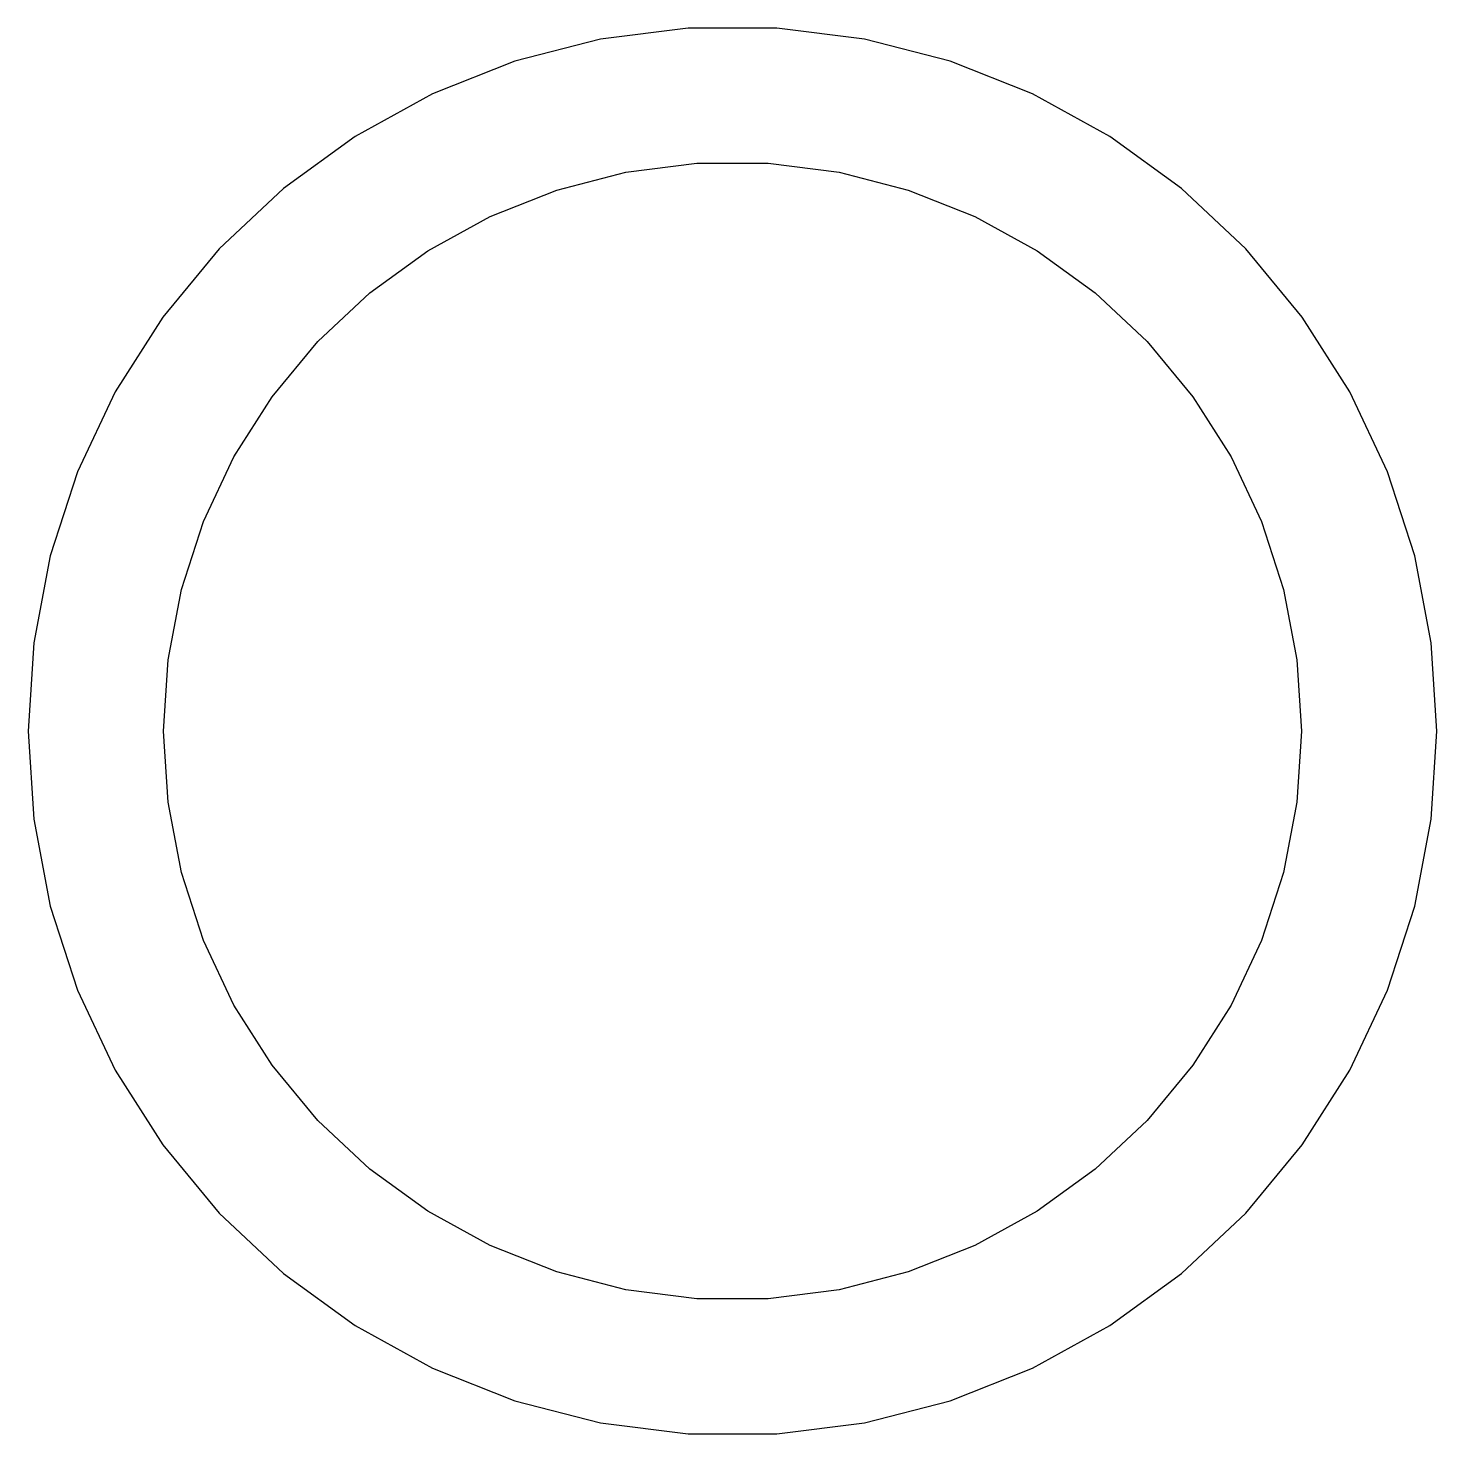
# Model space of a CAD drawing. Header units: metres. Extents: x -65 to 65, y -65 to 65.
import ezdxf

# ---------------------------------------------------------------- set-up
doc = ezdxf.new("R2010")
doc.units = ezdxf.units.M

msp = doc.modelspace()

# ---------------------------------------------------------------- linework, layer by layer
for p, q in [((-12.1798, 63.8487), (-20.0861, 61.8187)), ((-4.08138, 64.8717), (-12.1798, 63.8487)), ((4.08138, 64.8717), (-4.08138, 64.8717)), ((12.1798, 63.8487), (4.08138, 64.8717)), ((20.0861, 61.8187), (12.1798, 63.8487)), ((-20.0861, 61.8187), (-27.6756, 58.8138)), ((27.6756, 58.8138), (20.0861, 61.8187)), ((-27.6756, 58.8138), (-34.8287, 54.8813)), ((34.8287, 54.8813), (27.6756, 58.8138)), ((-34.8287, 54.8813), (-41.4326, 50.0834)), ((41.4326, 50.0834), (34.8287, 54.8813)), ((-9.83751, 51.5701), (-3.29649, 52.3964)), ((-3.29649, 52.3964), (3.29649, 52.3964)), ((3.29649, 52.3964), (9.83751, 51.5701)), ((-16.2234, 49.9305), (-9.83751, 51.5701)), ((9.83751, 51.5701), (16.2234, 49.9305)), ((-41.4326, 50.0834), (-47.3829, 44.4956)), ((-22.3534, 47.5034), (-16.2234, 49.9305)), ((16.2234, 49.9305), (22.3534, 47.5034)), ((47.3829, 44.4956), (41.4326, 50.0834)), ((-28.1309, 44.3272), (-22.3534, 47.5034)), ((22.3534, 47.5034), (28.1309, 44.3272)), ((-47.3829, 44.4956), (-52.5861, 38.206)), ((-33.4648, 40.4519), (-28.1309, 44.3272)), ((28.1309, 44.3272), (33.4648, 40.4519)), ((52.5861, 38.206), (47.3829, 44.4956)), ((-38.2708, 35.9387), (-33.4648, 40.4519)), ((33.4648, 40.4519), (38.2708, 35.9387)), ((-52.5861, 38.206), (-56.9599, 31.314)), ((56.9599, 31.314), (52.5861, 38.206)), ((-42.4734, 30.8587), (-38.2708, 35.9387)), ((38.2708, 35.9387), (42.4734, 30.8587)), ((-56.9599, 31.314), (-60.4355, 23.9281)), ((60.4355, 23.9281), (56.9599, 31.314)), ((-46.0061, 25.2921), (-42.4734, 30.8587)), ((42.4734, 30.8587), (46.0061, 25.2921)), ((-48.8133, 19.3265), (-46.0061, 25.2921)), ((46.0061, 25.2921), (48.8133, 19.3265)), ((-60.4355, 23.9281), (-62.9579, 16.1648)), ((62.9579, 16.1648), (60.4355, 23.9281)), ((-50.8506, 13.0562), (-48.8133, 19.3265)), ((48.8133, 19.3265), (50.8506, 13.0562)), ((-62.9579, 16.1648), (-64.4875, 8.14665)), ((64.4875, 8.14665), (62.9579, 16.1648)), ((-52.086, 6.57999), (-50.8506, 13.0562)), ((50.8506, 13.0562), (52.086, 6.57999)), ((-64.4875, 8.14665), (-65, 0)), ((65, 0), (64.4875, 8.14665)), ((-52.5, 0), (-52.086, 6.57999)), ((52.086, 6.57999), (52.5, 0)), ((-65, 0), (-64.4875, -8.14665)), ((-52.086, -6.57999), (-52.5, 0)), ((52.5, 0), (52.086, -6.57999)), ((64.4875, -8.14665), (65, 0)), ((-50.8506, -13.0562), (-52.086, -6.57999)), ((52.086, -6.57999), (50.8506, -13.0562)), ((-64.4875, -8.14665), (-62.9579, -16.1648)), ((62.9579, -16.1648), (64.4875, -8.14665)), ((-48.8133, -19.3265), (-50.8506, -13.0562)), ((50.8506, -13.0562), (48.8133, -19.3265)), ((-62.9579, -16.1648), (-60.4355, -23.9281)), ((60.4355, -23.9281), (62.9579, -16.1648)), ((-46.0061, -25.2921), (-48.8133, -19.3265)), ((48.8133, -19.3265), (46.0061, -25.2921)), ((-60.4355, -23.9281), (-56.9599, -31.314)), ((56.9599, -31.314), (60.4355, -23.9281)), ((-42.4734, -30.8587), (-46.0061, -25.2921)), ((46.0061, -25.2921), (42.4734, -30.8587)), ((-38.2708, -35.9387), (-42.4734, -30.8587)), ((42.4734, -30.8587), (38.2708, -35.9387)), ((-56.9599, -31.314), (-52.5861, -38.206)), ((52.5861, -38.206), (56.9599, -31.314)), ((-33.4648, -40.4519), (-38.2708, -35.9387)), ((38.2708, -35.9387), (33.4648, -40.4519)), ((-52.5861, -38.206), (-47.3829, -44.4956)), ((47.3829, -44.4956), (52.5861, -38.206)), ((-28.1309, -44.3272), (-33.4648, -40.4519)), ((33.4648, -40.4519), (28.1309, -44.3272)), ((-47.3829, -44.4956), (-41.4326, -50.0834)), ((-22.3534, -47.5034), (-28.1309, -44.3272)), ((28.1309, -44.3272), (22.3534, -47.5034)), ((41.4326, -50.0834), (47.3829, -44.4956)), ((-16.2234, -49.9305), (-22.3534, -47.5034)), ((22.3534, -47.5034), (16.2234, -49.9305)), ((-41.4326, -50.0834), (-34.8287, -54.8813)), ((-9.83751, -51.5701), (-16.2234, -49.9305)), ((16.2234, -49.9305), (9.83751, -51.5701)), ((34.8287, -54.8813), (41.4326, -50.0834)), ((-3.29649, -52.3964), (-9.83751, -51.5701)), ((9.83751, -51.5701), (3.29649, -52.3964)), ((3.29649, -52.3964), (-3.29649, -52.3964)), ((-34.8287, -54.8813), (-27.6756, -58.8138)), ((27.6756, -58.8138), (34.8287, -54.8813)), ((-27.6756, -58.8138), (-20.0861, -61.8187)), ((20.0861, -61.8187), (27.6756, -58.8138)), ((-20.0861, -61.8187), (-12.1798, -63.8487)), ((12.1798, -63.8487), (20.0861, -61.8187)), ((-12.1798, -63.8487), (-4.08138, -64.8717)), ((-4.08138, -64.8717), (4.08138, -64.8717)), ((4.08138, -64.8717), (12.1798, -63.8487))]:
    msp.add_line(p, q)

doc.saveas('drawing.dxf')
